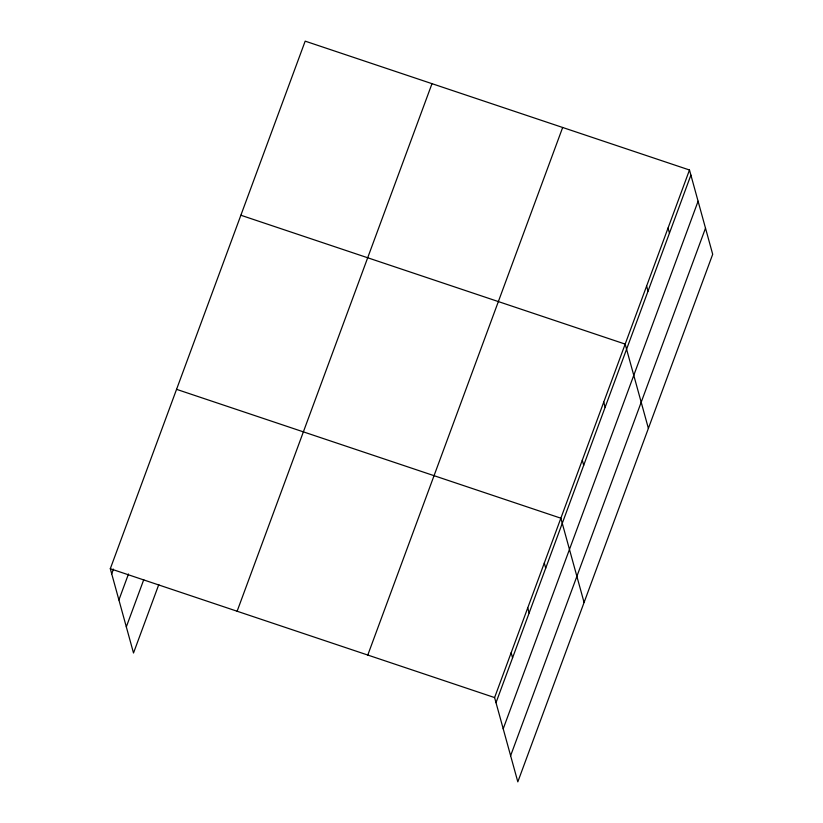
<?xml version="1.0" encoding="UTF-8"?>
<svg xmlns="http://www.w3.org/2000/svg" width="823" height="823" viewBox="0 0 823 823"><rect width="100%" height="100%" fill="white"/><g stroke="black" fill="none" stroke-linecap="round" stroke-linejoin="round"><path stroke-width="1.23" d="M158.798 584.556L133.511 652.999L110.303 568.714L305.179 41.15L689.489 170.001L712.697 254.286L517.821 781.85L494.602 697.575L689.489 170.001M111.712 573.826L113.451 569.105M118.903 599.957L128.491 573.991M126.32 626.869L143.758 579.67M237.117 611.242L432.003 83.668M367.788 655.046L562.665 127.483M496.012 702.677L690.888 175.114M503.203 728.808L698.089 201.234M510.62 755.72L705.506 228.156M240.872 215.245L625.171 344.096L648.39 428.382M176.564 389.341L560.864 518.202L584.083 602.477M110.303 568.714L494.602 697.575M668.05 228.033L669.459 233.146M646.611 286.065L648.02 291.177M603.732 402.128L605.142 407.241M582.303 460.17L583.702 465.273M544.301 563.045L545.711 568.148M527.738 607.888L529.138 612.991M511.165 652.732L512.575 657.834"/></g></svg>
